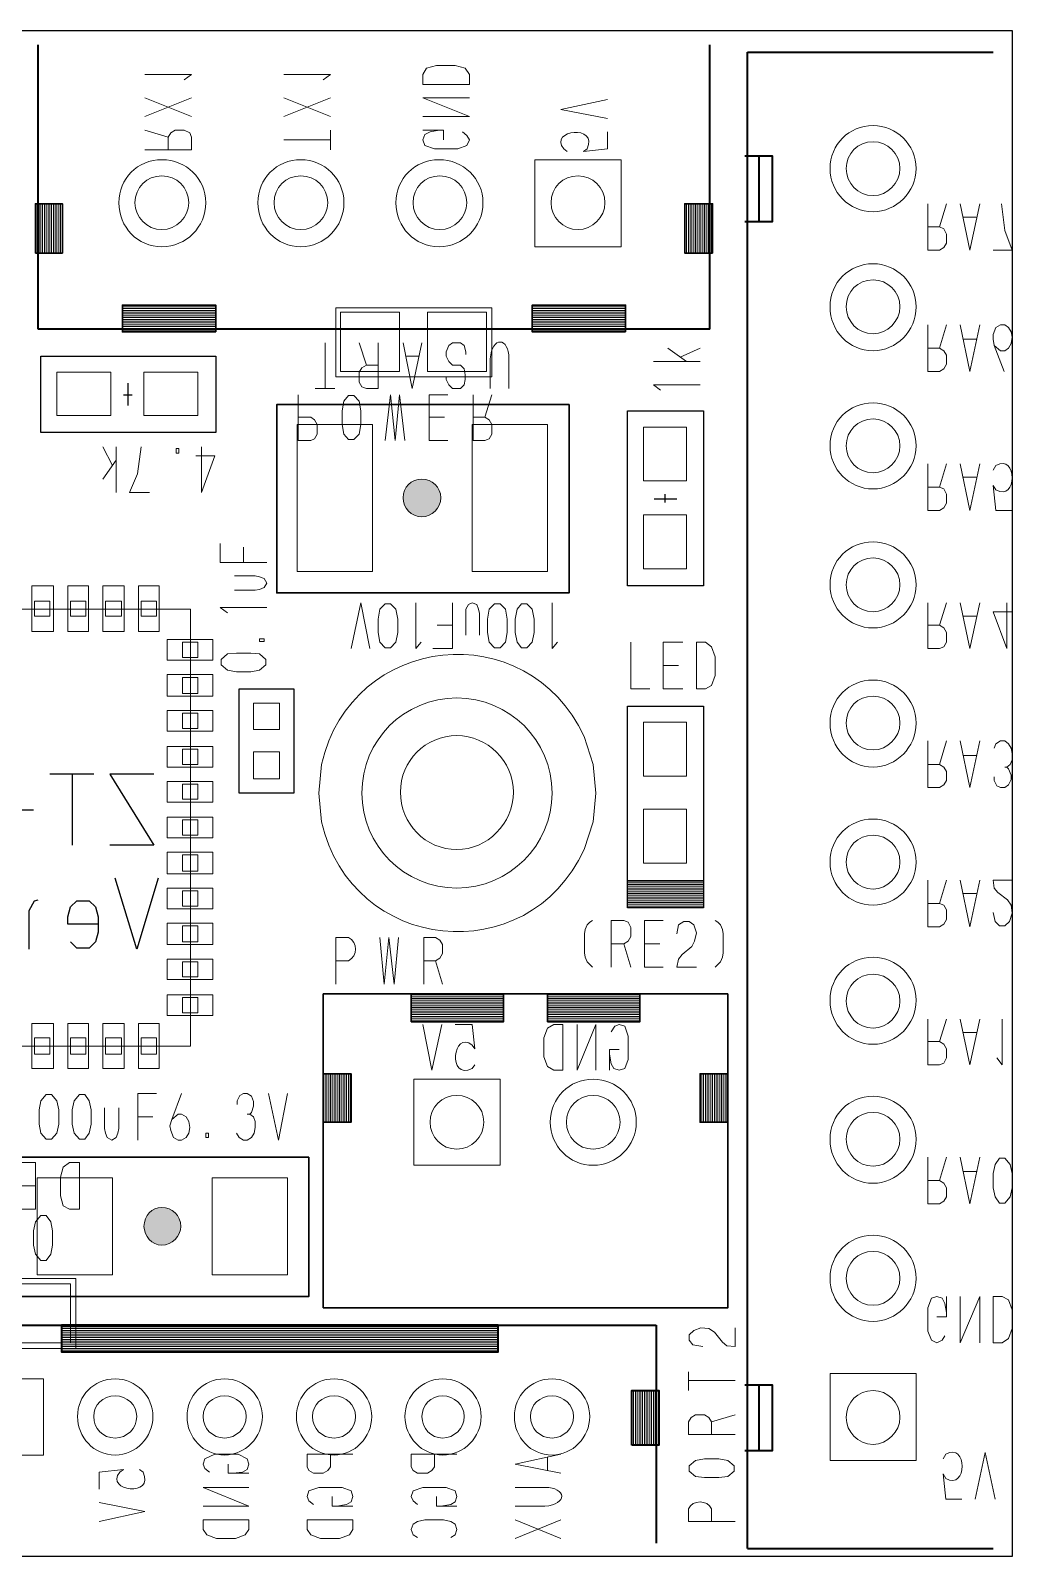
# Model space of a CAD drawing. Header units: inches. Extents: x 0 to 59.1, y 0 to 36.
# Drawn here: x 35.76 to 59.05, y 0 to 36 of the extents above; entities that cross this region are included whole.
import ezdxf

# ---------------------------------------------------------------- set-up
doc = ezdxf.new("R2010")
doc.units = ezdxf.units.IN
doc.header["$MEASUREMENT"] = 0
doc.layers.add('_U+30EC_U+30A4_U+30E4_U+30FC 1', color=7, linetype='Continuous')

msp = doc.modelspace()

# ---------------------------------------------------------------- hatches: boundary and pattern name
at = {"layer": '_U+30EC_U+30A4_U+30E4_U+30FC 1', "true_color": 0x00ffff}
h = msp.add_hatch(color=4, dxfattribs=at)
edge = h.paths.add_edge_path()
edge.add_spline(control_points=[(45.445, 24.977), (45.445, 25.231), (45.233, 25.421), (45, 25.421), (44.746, 25.421), (44.556, 25.231), (44.556, 24.977), (44.556, 24.744), (44.746, 24.532), (45, 24.532), (45.233, 24.532), (45.445, 24.744), (45.445, 24.977)], knot_values=[0, 0, 0, 0, 1, 1, 1, 2, 2, 2, 3, 3, 3, 4, 4, 4, 4], degree=3, periodic=0)
h = msp.add_hatch(color=4, dxfattribs=at)
edge = h.paths.add_edge_path()
edge.add_spline(control_points=[(39.307, 7.789), (39.307, 8.043), (39.095, 8.234), (38.862, 8.234), (38.629, 8.234), (38.439, 8.043), (38.439, 7.789), (38.439, 7.557), (38.629, 7.345), (38.862, 7.345), (39.095, 7.345), (39.307, 7.557), (39.307, 7.789)], knot_values=[0, 0, 0, 0, 1, 1, 1, 2, 2, 2, 3, 3, 3, 4, 4, 4, 4], degree=3, periodic=0)

# ---------------------------------------------------------------- linework, layer by layer
at = {"layer": '_U+30EC_U+30A4_U+30E4_U+30FC 1', "color": 253, "lineweight": 25, "true_color": 0xa0a0a0}
msp.add_lwpolyline([(0, 0), (0, 36.004), (58.928, 36.004), (58.928, 0), (0, 0)], dxfattribs=at)
at = {"layer": '_U+30EC_U+30A4_U+30E4_U+30FC 1', "color": 4, "lineweight": 40, "true_color": 0x00ffff}
for points in [[(35.941, 34.756), (35.941, 35.666)], [(51.795, 34.756), (51.795, 35.666)], [(52.684, 35.496), (58.483, 35.496)], [(52.684, 0.19), (52.684, 35.496)], [(35.941, 28.956), (35.941, 34.756)], [(51.795, 28.956), (51.795, 34.756)], [(52.62, 31.496), (53.276, 31.496), (53.276, 33.041), (52.62, 33.041)], [(52.959, 31.496), (52.959, 33.041)], [(51.795, 28.956), (35.941, 28.956)], [(32.745, 5.461), (50.525, 5.461)], [(36.491, 5.461), (36.491, 4.826), (46.799, 4.826), (46.799, 5.461), (36.491, 5.461)], [(50.525, 5.461), (50.525, 0.318)], [(52.62, 2.498), (53.276, 2.498), (53.276, 4.043), (52.62, 4.043)], [(52.959, 2.498), (52.959, 4.043)], [(49.953, 2.625), (49.953, 3.916), (50.588, 3.916), (50.588, 2.625), (49.953, 2.625)], [(52.684, 0.19), (58.483, 0.19)]]:
    msp.add_lwpolyline(points, dxfattribs=at)
at = {"layer": '_U+30EC_U+30A4_U+30E4_U+30FC 1', "color": 6, "lineweight": 20, "true_color": 0xff00ff}
for points in [[(39.391, 34.84), (39.56, 34.967), (38.46, 34.967)], [(42.672, 34.84), (42.841, 34.967), (41.741, 34.967)], [(45.021, 34.734), (46.122, 34.734), (46.122, 34.967), (46.016, 35.115), (45.783, 35.179), (45.339, 35.179), (45.106, 35.115), (45.021, 34.967), (45.021, 34.734)], [(38.46, 33.972), (39.56, 34.417)], [(39.56, 33.972), (38.46, 34.417)], [(41.741, 33.972), (42.841, 34.417)], [(42.841, 33.972), (41.741, 34.417)], [(45.021, 33.972), (46.122, 33.972), (45.021, 34.417), (46.122, 34.417)], [(49.382, 33.93), (48.281, 34.142), (49.382, 34.375)], [(38.46, 33.189), (39.56, 33.189), (39.56, 33.486), (39.518, 33.591), (39.391, 33.655), (39.179, 33.655), (39.074, 33.591), (39.01, 33.486), (39.01, 33.189)], [(39.01, 33.486), (38.46, 33.655)], [(42.841, 33.189), (42.841, 33.655)], [(45.953, 33.613), (46.059, 33.528), (46.122, 33.422), (46.059, 33.295), (45.847, 33.21), (45.297, 33.21), (45.064, 33.295), (45.021, 33.422), (45.064, 33.549), (45.191, 33.613), (45.402, 33.655)], [(45.508, 33.422), (45.508, 33.655), (45.021, 33.655)], [(42.841, 33.422), (41.741, 33.422)], [(56.938, 31.919), (56.938, 30.819), (57.213, 30.819), (57.319, 30.882), (57.383, 30.988), (57.383, 31.2), (57.319, 31.327), (57.213, 31.369), (56.938, 31.369)], [(57.213, 31.369), (57.383, 31.919)], [(57.7, 31.919), (57.933, 30.819), (58.166, 31.919)], [(58.483, 30.819), (58.928, 30.819), (58.759, 31.284), (58.674, 31.919)], [(57.764, 31.602), (58.081, 31.602)], [(42.968, 29.464), (42.968, 27.834), (46.651, 27.834), (46.651, 29.464), (42.968, 29.464)], [(56.938, 29.062), (56.938, 27.961), (57.213, 27.961), (57.319, 28.025), (57.383, 28.13), (57.383, 28.342), (57.319, 28.448), (57.213, 28.511), (56.938, 28.511)], [(57.213, 28.511), (57.383, 29.062)], [(57.7, 29.062), (57.933, 27.961), (58.166, 29.062)], [(58.505, 28.575), (58.653, 28.448), (58.759, 28.448), (58.843, 28.511), (58.907, 28.617), (58.928, 28.766), (58.907, 28.893), (58.843, 28.998), (58.759, 29.062), (58.653, 29.062), (58.547, 28.998), (58.483, 28.829), (58.483, 28.723), (58.505, 28.575), (58.737, 27.961)], [(57.764, 28.723), (58.081, 28.723)], [(42.079, 27.411), (42.079, 26.331), (42.376, 26.331), (42.46, 26.374), (42.524, 26.479), (42.524, 26.712), (42.46, 26.818), (42.376, 26.882), (42.079, 26.882)], [(43.561, 26.712), (43.519, 26.479), (43.392, 26.352), (43.265, 26.352), (43.159, 26.479), (43.116, 26.712), (43.116, 27.03), (43.159, 27.263), (43.265, 27.39), (43.392, 27.39), (43.519, 27.263), (43.561, 27.03), (43.561, 26.712)], [(44.132, 26.331), (44.259, 27.411), (44.365, 26.331), (44.471, 27.411), (44.598, 26.331)], [(45.614, 26.331), (45.17, 26.331), (45.17, 27.411), (45.614, 27.411)], [(46.207, 27.411), (46.207, 26.331), (46.482, 26.331), (46.588, 26.374), (46.651, 26.479), (46.651, 26.712), (46.588, 26.818), (46.482, 26.882), (46.207, 26.882)], [(46.482, 26.882), (46.651, 27.411)], [(45.17, 26.882), (45.529, 26.882)], [(56.938, 25.781), (56.938, 24.68), (57.213, 24.68), (57.319, 24.744), (57.383, 24.85), (57.383, 25.061), (57.319, 25.188), (57.213, 25.231), (56.938, 25.231)], [(57.213, 25.231), (57.383, 25.781)], [(57.7, 25.781), (57.933, 24.68), (58.166, 25.781)], [(57.764, 25.463), (58.081, 25.463)], [(56.938, 22.5), (56.938, 21.421), (57.213, 21.421), (57.319, 21.463), (57.383, 21.569), (57.383, 21.802), (57.319, 21.908), (57.213, 21.971), (56.938, 21.971)], [(57.213, 21.971), (57.383, 22.5)], [(57.7, 22.5), (57.933, 21.421), (58.166, 22.5)], [(58.801, 22.5), (58.801, 21.421), (58.483, 22.289), (58.928, 22.289)], [(57.764, 22.183), (58.081, 22.183)], [(56.938, 19.241), (56.938, 18.14), (57.213, 18.14), (57.319, 18.203), (57.383, 18.309), (57.383, 18.521), (57.319, 18.627), (57.213, 18.69), (56.938, 18.69)], [(57.213, 18.69), (57.383, 19.241)], [(57.7, 19.241), (57.933, 18.14), (58.166, 19.241)], [(58.801, 18.627), (58.886, 18.69), (58.928, 18.796), (58.928, 18.944), (58.907, 19.071), (58.843, 19.177), (58.759, 19.241), (58.653, 19.241), (58.547, 19.177), (58.505, 19.071)], [(57.764, 18.902), (58.081, 18.902)], [(58.505, 18.394), (58.505, 18.309), (58.568, 18.182), (58.653, 18.14), (58.759, 18.14), (58.843, 18.203), (58.907, 18.33), (58.907, 18.436), (58.843, 18.584), (58.801, 18.627), (58.759, 18.627)], [(56.938, 15.96), (56.938, 14.859), (57.213, 14.859), (57.319, 14.923), (57.383, 15.028), (57.383, 15.261), (57.319, 15.367), (57.213, 15.409), (56.938, 15.409)], [(57.213, 15.409), (57.383, 15.96)], [(57.7, 15.96), (57.933, 14.859), (58.166, 15.96)], [(58.483, 15.198), (58.526, 14.986), (58.632, 14.88), (58.759, 14.88), (58.864, 14.986), (58.928, 15.177), (58.907, 15.367), (58.822, 15.494), (58.589, 15.663), (58.505, 15.769), (58.483, 15.96), (58.928, 15.96)], [(57.764, 15.642), (58.081, 15.642)], [(56.938, 12.679), (56.938, 11.599), (57.213, 11.599), (57.319, 11.642), (57.383, 11.769), (57.383, 11.98), (57.319, 12.086), (57.213, 12.15), (56.938, 12.15)], [(57.213, 12.15), (57.383, 12.679)], [(57.7, 12.679), (57.933, 11.599), (58.166, 12.679)], [(58.568, 11.769), (58.695, 11.599), (58.695, 12.679)], [(45.466, 12.552), (45.233, 11.472), (45.021, 12.552)], [(48.323, 11.472), (48.323, 12.552), (48.112, 12.552), (47.964, 12.467), (47.879, 12.234), (47.879, 11.79), (47.964, 11.557), (48.112, 11.472), (48.323, 11.472)], [(49.107, 11.472), (49.107, 12.552), (48.662, 11.472), (48.662, 12.552)], [(49.466, 12.382), (49.551, 12.509), (49.657, 12.552), (49.784, 12.509), (49.869, 12.277), (49.869, 11.726), (49.784, 11.515), (49.657, 11.472), (49.53, 11.515), (49.466, 11.62), (49.424, 11.853)], [(57.764, 12.361), (58.081, 12.361)], [(49.657, 11.959), (49.424, 11.959), (49.424, 11.472)], [(56.938, 9.419), (56.938, 8.319), (57.213, 8.319), (57.319, 8.382), (57.383, 8.488), (57.383, 8.7), (57.319, 8.805), (57.213, 8.869), (56.938, 8.869)], [(57.213, 8.869), (57.383, 9.419)], [(57.7, 9.419), (57.933, 8.319), (58.166, 9.419)], [(58.928, 8.7), (58.886, 8.488), (58.759, 8.34), (58.632, 8.34), (58.526, 8.488), (58.483, 8.7), (58.483, 9.038), (58.526, 9.25), (58.632, 9.398), (58.759, 9.398), (58.886, 9.25), (58.928, 9.038), (58.928, 8.7)], [(35.433, 9.292), (35.877, 9.292), (35.877, 8.191), (35.433, 8.191)], [(36.915, 8.191), (36.915, 9.292), (36.682, 9.292), (36.534, 9.186), (36.47, 8.953), (36.47, 8.509), (36.534, 8.276), (36.682, 8.191), (36.915, 8.191)], [(57.764, 9.081), (58.081, 9.081)], [(35.877, 8.742), (35.518, 8.742)], [(35.835, 7.683), (35.877, 7.895), (36.004, 8.043), (36.131, 8.043), (36.237, 7.895), (36.28, 7.683), (36.28, 7.345), (36.237, 7.133), (36.131, 6.985), (36.004, 6.985), (35.877, 7.133), (35.835, 7.345), (35.835, 7.683)], [(33.147, 6.562), (33.147, 4.911), (36.83, 4.911), (36.83, 6.562), (33.147, 6.562)], [(57.341, 5.207), (57.277, 5.101), (57.15, 5.038), (57.023, 5.101), (56.938, 5.313), (56.938, 5.863), (57.023, 6.096), (57.15, 6.138), (57.277, 6.096), (57.341, 5.969), (57.383, 5.757)], [(57.15, 5.652), (57.383, 5.652), (57.383, 6.138)], [(57.7, 6.138), (57.7, 5.038), (58.166, 6.138), (58.166, 5.038)], [(58.483, 6.138), (58.483, 5.038), (58.695, 5.038), (58.843, 5.144), (58.928, 5.376), (58.928, 5.821), (58.843, 6.054), (58.695, 6.138), (58.483, 6.138)], [(39.984, 1.99), (39.878, 2.074), (39.836, 2.18), (39.878, 2.307), (40.111, 2.413), (40.661, 2.413), (40.873, 2.307), (40.915, 2.18), (40.873, 2.053), (40.767, 1.99), (40.534, 1.969)], [(40.428, 2.18), (40.428, 1.969), (40.915, 1.969)], [(43.37, 2.413), (42.291, 2.413), (42.291, 2.117), (42.333, 2.032), (42.439, 1.969), (42.672, 1.969), (42.778, 2.032), (42.841, 2.117), (42.841, 2.413)], [(45.826, 2.413), (44.746, 2.413), (44.746, 2.117), (44.789, 2.032), (44.894, 1.969), (45.127, 1.969), (45.233, 2.032), (45.297, 2.117), (45.297, 2.413)], [(48.281, 2.413), (47.202, 2.18), (48.281, 1.969)], [(47.964, 2.35), (47.964, 2.032)], [(58.06, 1.355), (58.293, 2.455), (58.526, 1.355)], [(40.915, 1.63), (39.836, 1.63), (40.915, 1.185), (39.836, 1.185)], [(42.439, 1.228), (42.333, 1.312), (42.291, 1.418), (42.333, 1.545), (42.566, 1.63), (43.117, 1.63), (43.328, 1.545), (43.37, 1.418), (43.328, 1.291), (43.222, 1.228), (42.99, 1.185)], [(44.894, 1.228), (44.789, 1.312), (44.746, 1.418), (44.789, 1.545), (45.021, 1.63), (45.572, 1.63), (45.783, 1.545), (45.826, 1.418), (45.783, 1.291), (45.678, 1.228), (45.445, 1.185)], [(37.38, 1.27), (38.46, 1.058), (37.38, 0.826)], [(42.884, 1.418), (42.884, 1.185), (43.37, 1.185)], [(45.339, 1.418), (45.339, 1.185), (45.826, 1.185)], [(40.915, 0.868), (39.836, 0.868), (39.836, 0.635), (39.92, 0.508), (40.153, 0.423), (40.598, 0.423), (40.83, 0.508), (40.915, 0.635), (40.915, 0.868)], [(43.37, 0.868), (42.291, 0.868), (42.291, 0.635), (42.376, 0.508), (42.609, 0.423), (43.053, 0.423), (43.286, 0.508), (43.37, 0.635), (43.37, 0.868)], [(45.678, 0.445), (45.783, 0.508), (45.826, 0.635), (45.783, 0.762), (45.678, 0.826), (45.508, 0.868), (45.064, 0.868), (44.894, 0.826), (44.789, 0.762), (44.746, 0.635), (44.789, 0.508), (44.894, 0.445)], [(48.281, 0.868), (47.202, 0.423)], [(47.202, 0.868), (48.281, 0.423)]]:
    msp.add_lwpolyline(points, dxfattribs=at)
at = {"layer": '_U+30EC_U+30A4_U+30E4_U+30FC 1', "lineweight": 0}
for points in [[(49.699, 30.903), (49.699, 32.957), (47.667, 32.957), (47.667, 30.903), (49.699, 30.903)], [(49.699, 32.957), (49.699, 32.957)], [(44.471, 27.961), (44.471, 29.358), (43.074, 29.358), (43.074, 27.961), (44.471, 27.961)], [(44.471, 29.358), (44.471, 29.358)], [(46.524, 27.961), (46.524, 29.358), (45.127, 29.358), (45.127, 27.961), (46.524, 27.961)], [(46.524, 29.358), (46.524, 29.358)], [(37.655, 26.924), (37.655, 27.94), (36.385, 27.94), (36.385, 26.924), (37.655, 26.924)], [(37.655, 27.94), (37.655, 27.94)], [(39.709, 26.924), (39.709, 27.94), (38.439, 27.94), (38.439, 26.924), (39.709, 26.924)], [(39.709, 27.94), (39.709, 27.94)], [(43.836, 23.241), (43.836, 26.712), (42.058, 26.712), (42.058, 23.241), (43.836, 23.241)], [(43.836, 26.712), (43.836, 26.712)], [(47.964, 23.241), (47.964, 26.712), (46.186, 26.712), (46.186, 23.241), (47.964, 23.241)], [(47.964, 26.712), (47.964, 26.712)], [(51.245, 25.379), (51.245, 26.649), (50.228, 26.649), (50.228, 25.379), (51.245, 25.379)], [(51.245, 26.649), (51.245, 26.649)], [(51.245, 23.305), (51.245, 24.575), (50.228, 24.575), (50.228, 23.305), (51.245, 23.305)], [(51.245, 24.575), (51.245, 24.575)], [(36.301, 21.823), (36.301, 22.902), (35.793, 22.902), (35.793, 21.823), (36.301, 21.823)], [(36.301, 22.902), (36.301, 22.902)], [(37.126, 21.823), (37.126, 22.902), (36.639, 22.902), (36.639, 21.823), (37.126, 21.823)], [(37.126, 22.902), (37.126, 22.902)], [(37.973, 21.823), (37.973, 22.902), (37.465, 22.902), (37.465, 21.823), (37.973, 21.823)], [(37.973, 22.902), (37.973, 22.902)], [(38.799, 21.823), (38.799, 22.902), (38.312, 22.902), (38.312, 21.823), (38.799, 21.823)], [(38.799, 22.902), (38.799, 22.902)], [(36.216, 22.183), (36.216, 22.543), (35.856, 22.543), (35.856, 22.183), (36.216, 22.183)], [(36.216, 22.543), (36.216, 22.543)], [(37.063, 22.183), (37.063, 22.543), (36.703, 22.543), (36.703, 22.183), (37.063, 22.183)], [(37.063, 22.543), (37.063, 22.543)], [(37.909, 22.183), (37.909, 22.543), (37.528, 22.543), (37.528, 22.183), (37.909, 22.183)], [(37.909, 22.543), (37.909, 22.543)], [(38.735, 22.183), (38.735, 22.543), (38.375, 22.543), (38.375, 22.183), (38.735, 22.183)], [(38.735, 22.543), (38.735, 22.543)], [(40.068, 21.146), (40.068, 21.632), (38.989, 21.632), (38.989, 21.146), (40.068, 21.146)], [(40.068, 21.632), (40.068, 21.632)], [(39.709, 21.209), (39.709, 21.569), (39.349, 21.569), (39.349, 21.209), (39.709, 21.209)], [(39.709, 21.569), (39.709, 21.569)], [(40.068, 20.299), (40.068, 20.807), (38.989, 20.807), (38.989, 20.299), (40.068, 20.299)], [(39.709, 20.362), (39.709, 20.743), (39.349, 20.743), (39.349, 20.362), (39.709, 20.362)], [(39.709, 20.743), (39.709, 20.743)], [(40.068, 20.807), (40.068, 20.807)], [(40.068, 19.473), (40.068, 19.96), (38.989, 19.96), (38.989, 19.473), (40.068, 19.473)], [(39.709, 19.537), (39.709, 19.897), (39.349, 19.897), (39.349, 19.537), (39.709, 19.537)], [(39.709, 19.897), (39.709, 19.897)], [(40.068, 19.96), (40.068, 19.96)], [(41.635, 19.516), (41.635, 20.13), (41.021, 20.13), (41.021, 19.516), (41.635, 19.516)], [(41.635, 20.13), (41.635, 20.13)], [(51.245, 18.415), (51.245, 19.685), (50.228, 19.685), (50.228, 18.415), (51.245, 18.415)], [(51.245, 19.685), (51.245, 19.685)], [(40.068, 18.627), (40.068, 19.114), (38.989, 19.114), (38.989, 18.627), (40.068, 18.627)], [(40.068, 19.114), (40.068, 19.114)], [(39.709, 18.69), (39.709, 19.05), (39.349, 19.05), (39.349, 18.69), (39.709, 18.69)], [(39.709, 19.05), (39.709, 19.05)], [(41.635, 18.352), (41.635, 18.987), (41.021, 18.987), (41.021, 18.352), (41.635, 18.352)], [(41.635, 18.987), (41.635, 18.987)], [(40.068, 17.801), (40.068, 18.288), (38.989, 18.288), (38.989, 17.801), (40.068, 17.801)], [(39.709, 17.865), (39.709, 18.225), (39.349, 18.225), (39.349, 17.865), (39.709, 17.865)], [(39.709, 18.225), (39.709, 18.225)], [(40.068, 18.288), (40.068, 18.288)], [(40.068, 16.955), (40.068, 17.441), (38.989, 17.441), (38.989, 16.955), (40.068, 16.955)], [(39.709, 17.018), (39.709, 17.378), (39.349, 17.378), (39.349, 17.018), (39.709, 17.018)], [(39.709, 17.378), (39.709, 17.378)], [(40.068, 17.441), (40.068, 17.441)], [(51.245, 16.362), (51.245, 17.632), (50.228, 17.632), (50.228, 16.362), (51.245, 16.362)], [(51.245, 17.632), (51.245, 17.632)], [(40.068, 16.108), (40.068, 16.616), (38.989, 16.616), (38.989, 16.108), (40.068, 16.108)], [(40.068, 16.616), (40.068, 16.616)], [(39.709, 16.171), (39.709, 16.552), (39.349, 16.552), (39.349, 16.171), (39.709, 16.171)], [(39.709, 16.552), (39.709, 16.552)], [(40.068, 15.282), (40.068, 15.769), (38.989, 15.769), (38.989, 15.282), (40.068, 15.282)], [(39.709, 15.346), (39.709, 15.706), (39.349, 15.706), (39.349, 15.346), (39.709, 15.346)], [(39.709, 15.706), (39.709, 15.706)], [(40.068, 15.769), (40.068, 15.769)], [(40.068, 14.436), (40.068, 14.944), (38.989, 14.944), (38.989, 14.436), (40.068, 14.436)], [(39.709, 14.499), (39.709, 14.88), (39.349, 14.88), (39.349, 14.499), (39.709, 14.499)], [(39.709, 14.88), (39.709, 14.88)], [(40.068, 14.944), (40.068, 14.944)], [(40.068, 13.61), (40.068, 14.097), (38.989, 14.097), (38.989, 13.61), (40.068, 13.61)], [(40.068, 14.097), (40.068, 14.097)], [(39.709, 13.674), (39.709, 14.033), (39.349, 14.033), (39.349, 13.674), (39.709, 13.674)], [(39.709, 14.033), (39.709, 14.033)], [(40.068, 12.764), (40.068, 13.25), (38.989, 13.25), (38.989, 12.764), (40.068, 12.764)], [(39.709, 12.827), (39.709, 13.187), (39.349, 13.187), (39.349, 12.827), (39.709, 12.827)], [(39.709, 13.187), (39.709, 13.187)], [(40.068, 13.25), (40.068, 13.25)], [(36.301, 11.515), (36.301, 12.573), (35.793, 12.573), (35.793, 11.515), (36.301, 11.515)], [(36.301, 12.573), (36.301, 12.573)], [(37.126, 11.515), (37.126, 12.573), (36.639, 12.573), (36.639, 11.515), (37.126, 11.515)], [(37.126, 12.573), (37.126, 12.573)], [(37.973, 11.515), (37.973, 12.573), (37.465, 12.573), (37.465, 11.515), (37.973, 11.515)], [(37.973, 12.573), (37.973, 12.573)], [(38.799, 11.515), (38.799, 12.573), (38.312, 12.573), (38.312, 11.515), (38.799, 11.515)], [(38.799, 12.573), (38.799, 12.573)], [(36.216, 11.853), (36.216, 12.234), (35.856, 12.234), (35.856, 11.853), (36.216, 11.853)], [(36.216, 12.234), (36.216, 12.234)], [(37.063, 11.853), (37.063, 12.234), (36.703, 12.234), (36.703, 11.853), (37.063, 11.853)], [(37.063, 12.234), (37.063, 12.234)], [(37.909, 11.853), (37.909, 12.234), (37.528, 12.234), (37.528, 11.853), (37.909, 11.853)], [(37.909, 12.234), (37.909, 12.234)], [(38.735, 11.853), (38.735, 12.234), (38.375, 12.234), (38.375, 11.853), (38.735, 11.853)], [(38.735, 12.234), (38.735, 12.234)], [(46.842, 9.229), (46.842, 11.261), (44.81, 11.261), (44.81, 9.229), (46.842, 9.229)], [(46.842, 11.261), (46.842, 11.261)], [(37.698, 6.646), (37.698, 8.932), (35.92, 8.932), (35.92, 6.646), (37.698, 6.646)], [(37.698, 8.932), (37.698, 8.932)], [(41.825, 6.646), (41.825, 8.932), (40.047, 8.932), (40.047, 6.646), (41.825, 6.646)], [(41.825, 8.932), (41.825, 8.932)], [(36.703, 5.038), (36.703, 6.435), (35.306, 6.435), (35.306, 5.038), (36.703, 5.038)], [(36.703, 6.435), (36.703, 6.435)], [(36.068, 2.392), (36.068, 4.191), (34.29, 4.191), (34.29, 2.392), (36.068, 2.392)], [(36.068, 4.191), (36.068, 4.191)], [(56.663, 2.265), (56.663, 4.318), (54.631, 4.318), (54.631, 2.265), (56.663, 2.265)], [(56.663, 4.318), (56.663, 4.318)]]:
    msp.add_lwpolyline(points, dxfattribs=at)
at = {"layer": '_U+30EC_U+30A4_U+30E4_U+30FC 1', "color": 4, "lineweight": 30, "true_color": 0x00ffff}
for points in [[(35.878, 30.755), (35.878, 31.919), (36.513, 31.919), (36.513, 30.755), (35.878, 30.755)], [(51.858, 30.755), (51.858, 31.919), (51.202, 31.919), (51.202, 30.755), (51.858, 30.755)], [(40.132, 28.893), (40.132, 29.527), (37.931, 29.527), (37.931, 28.893), (40.132, 28.893)], [(49.805, 28.893), (49.805, 29.527), (47.604, 29.527), (47.604, 28.893), (49.805, 28.893)], [(48.472, 27.178), (48.472, 22.733), (41.571, 22.733), (41.571, 27.178), (48.472, 27.178)], [(42.672, 5.863), (42.672, 13.272), (52.218, 13.272), (52.218, 5.863), (42.672, 5.863)], [(44.746, 13.272), (44.746, 12.615), (46.926, 12.615), (46.926, 13.272), (44.746, 13.272)], [(47.964, 13.272), (47.964, 12.615), (50.144, 12.615), (50.144, 13.272), (47.964, 13.272)], [(42.672, 11.388), (42.672, 10.245), (43.328, 10.245), (43.328, 11.388), (42.672, 11.388)], [(52.218, 11.388), (52.218, 10.245), (51.562, 10.245), (51.562, 11.388), (52.218, 11.388)], [(42.333, 9.419), (42.333, 6.138), (35.433, 6.138), (35.433, 9.419), (42.333, 9.419)]]:
    msp.add_lwpolyline(points, dxfattribs=at)
at = {"layer": '_U+30EC_U+30A4_U+30E4_U+30FC 1', "color": 4, "lineweight": 5, "true_color": 0x00ffff}
for points in [[(35.878, 31.919), (35.878, 31.919)], [(35.92, 30.755), (35.92, 31.919)], [(35.962, 30.755), (35.962, 31.919)], [(36.004, 30.755), (36.004, 31.919)], [(36.047, 30.755), (36.047, 31.919)], [(36.089, 30.755), (36.089, 31.919)], [(36.131, 30.755), (36.131, 31.919)], [(36.174, 30.755), (36.174, 31.919)], [(36.216, 30.755), (36.216, 31.919)], [(36.258, 30.755), (36.258, 31.919)], [(36.301, 30.755), (36.301, 31.919)], [(36.343, 30.755), (36.343, 31.919)], [(36.385, 30.755), (36.385, 31.919)], [(36.428, 30.755), (36.428, 31.919)], [(36.47, 30.755), (36.47, 31.919)], [(36.512, 30.755), (36.512, 31.919)], [(51.202, 31.919), (51.202, 31.919)], [(51.245, 30.755), (51.245, 31.919)], [(51.287, 30.755), (51.287, 31.919)], [(51.329, 30.755), (51.329, 31.919)], [(51.371, 30.755), (51.371, 31.919)], [(51.414, 30.755), (51.414, 31.919)], [(51.456, 30.755), (51.456, 31.919)], [(51.498, 30.755), (51.498, 31.919)], [(51.541, 30.755), (51.541, 31.919)], [(51.583, 30.755), (51.583, 31.919)], [(51.625, 30.755), (51.625, 31.919)], [(51.668, 30.755), (51.668, 31.919)], [(51.71, 30.755), (51.71, 31.919)], [(51.752, 30.755), (51.752, 31.919)], [(51.795, 30.755), (51.795, 31.919)], [(51.837, 30.755), (51.837, 31.919)], [(37.931, 29.527), (40.132, 29.527)], [(47.604, 29.527), (49.805, 29.527)], [(37.931, 29.485), (40.132, 29.485)], [(37.931, 29.443), (40.132, 29.443)], [(37.931, 29.4), (40.132, 29.4)], [(37.931, 29.358), (40.132, 29.358)], [(37.931, 29.316), (40.132, 29.316)], [(37.931, 29.273), (40.132, 29.273)], [(37.931, 29.231), (40.132, 29.231)], [(37.931, 29.189), (40.132, 29.189)], [(47.604, 29.485), (49.805, 29.485)], [(47.604, 29.443), (49.805, 29.443)], [(47.604, 29.4), (49.805, 29.4)], [(47.604, 29.358), (49.805, 29.358)], [(47.604, 29.316), (49.805, 29.316)], [(47.604, 29.273), (49.805, 29.273)], [(47.604, 29.231), (49.805, 29.231)], [(47.604, 29.189), (49.805, 29.189)], [(37.931, 29.146), (40.132, 29.146)], [(37.931, 29.104), (40.132, 29.104)], [(37.931, 29.062), (40.132, 29.062)], [(37.931, 29.02), (40.132, 29.02)], [(37.931, 28.977), (40.132, 28.977)], [(37.931, 28.935), (40.132, 28.935)], [(37.931, 28.893), (37.931, 28.893)], [(47.604, 29.146), (49.805, 29.146)], [(47.604, 29.104), (49.805, 29.104)], [(47.604, 29.062), (49.805, 29.062)], [(47.604, 29.02), (49.805, 29.02)], [(47.604, 28.977), (49.805, 28.977)], [(47.604, 28.935), (49.805, 28.935)], [(47.604, 28.893), (47.604, 28.893)], [(49.847, 15.939), (51.647, 15.939)], [(49.847, 15.896), (51.647, 15.896)], [(49.847, 15.854), (51.647, 15.854)], [(49.847, 15.812), (51.647, 15.812)], [(49.847, 15.769), (51.647, 15.769)], [(49.847, 15.727), (51.647, 15.727)], [(49.847, 15.685), (51.647, 15.685)], [(49.847, 15.642), (51.647, 15.642)], [(49.847, 15.6), (51.647, 15.6)], [(49.847, 15.558), (51.647, 15.558)], [(49.847, 15.515), (51.647, 15.515)], [(49.847, 15.473), (51.647, 15.473)], [(49.847, 15.431), (51.647, 15.431)], [(49.847, 15.388), (51.647, 15.388)], [(49.847, 15.346), (51.647, 15.346)], [(49.847, 15.304), (49.847, 15.304)], [(44.746, 13.25), (46.926, 13.25)], [(44.746, 13.208), (46.926, 13.208)], [(44.746, 13.166), (46.926, 13.166)], [(44.746, 13.123), (46.926, 13.123)], [(44.746, 13.081), (46.926, 13.081)], [(44.746, 13.039), (46.926, 13.039)], [(44.746, 12.996), (46.926, 12.996)], [(47.964, 13.25), (50.144, 13.25)], [(47.964, 13.208), (50.144, 13.208)], [(47.964, 13.166), (50.144, 13.166)], [(47.964, 13.123), (50.144, 13.123)], [(47.964, 13.081), (50.144, 13.081)], [(47.964, 13.039), (50.144, 13.039)], [(47.964, 12.996), (50.144, 12.996)], [(44.746, 12.954), (46.926, 12.954)], [(44.746, 12.912), (46.926, 12.912)], [(44.746, 12.869), (46.926, 12.869)], [(44.746, 12.827), (46.926, 12.827)], [(44.746, 12.785), (46.926, 12.785)], [(44.746, 12.742), (46.926, 12.742)], [(44.746, 12.7), (46.926, 12.7)], [(44.746, 12.658), (46.926, 12.658)], [(44.746, 12.615), (46.926, 12.615)], [(47.964, 12.954), (50.144, 12.954)], [(47.964, 12.912), (50.144, 12.912)], [(47.964, 12.869), (50.144, 12.869)], [(47.964, 12.827), (50.144, 12.827)], [(47.964, 12.785), (50.144, 12.785)], [(47.964, 12.742), (50.144, 12.742)], [(47.964, 12.7), (50.144, 12.7)], [(47.964, 12.658), (50.144, 12.658)], [(47.964, 12.615), (50.144, 12.615)], [(42.672, 10.245), (42.672, 11.388)], [(42.714, 10.245), (42.714, 11.388)], [(42.757, 10.245), (42.757, 11.388)], [(42.799, 10.245), (42.799, 11.388)], [(42.841, 10.245), (42.841, 11.388)], [(42.884, 10.245), (42.884, 11.388)], [(42.926, 10.245), (42.926, 11.388)], [(42.968, 10.245), (42.968, 11.388)], [(43.011, 10.245), (43.011, 11.388)], [(43.053, 10.245), (43.053, 11.388)], [(43.095, 10.245), (43.095, 11.388)], [(43.138, 10.245), (43.138, 11.388)], [(43.18, 10.245), (43.18, 11.388)], [(43.222, 10.245), (43.222, 11.388)], [(43.265, 10.245), (43.265, 11.388)], [(43.307, 10.245), (43.307, 11.388)], [(51.562, 10.245), (51.562, 11.388)], [(51.604, 10.245), (51.604, 11.388)], [(51.647, 10.245), (51.647, 11.388)], [(51.689, 10.245), (51.689, 11.388)], [(51.731, 10.245), (51.731, 11.388)], [(51.774, 10.245), (51.774, 11.388)], [(51.816, 10.245), (51.816, 11.388)], [(51.858, 10.245), (51.858, 11.388)], [(51.901, 10.245), (51.901, 11.388)], [(51.943, 10.245), (51.943, 11.388)], [(51.985, 10.245), (51.985, 11.388)], [(52.028, 10.245), (52.028, 11.388)], [(52.07, 10.245), (52.07, 11.388)], [(52.112, 10.245), (52.112, 11.388)], [(52.155, 10.245), (52.155, 11.388)], [(52.197, 10.245), (52.197, 11.388)], [(36.491, 5.461), (46.799, 5.461)], [(36.491, 5.419), (46.799, 5.419)], [(36.491, 5.376), (46.799, 5.376)], [(36.491, 5.334), (46.799, 5.334)], [(36.491, 5.292), (46.799, 5.292)], [(36.491, 5.249), (46.799, 5.249)], [(36.491, 5.207), (46.799, 5.207)], [(36.491, 5.165), (46.799, 5.165)], [(36.491, 5.122), (46.799, 5.122)], [(36.491, 5.08), (46.799, 5.08)], [(36.491, 5.038), (46.799, 5.038)], [(36.491, 4.995), (46.799, 4.995)], [(36.491, 4.953), (46.799, 4.953)], [(36.491, 4.911), (46.799, 4.911)], [(36.491, 4.868), (46.799, 4.868)], [(36.491, 4.826), (46.799, 4.826)], [(49.953, 2.625), (49.953, 3.916)], [(49.996, 2.625), (49.996, 3.916)], [(50.038, 2.625), (50.038, 3.916)], [(50.08, 2.625), (50.08, 3.916)], [(50.123, 2.625), (50.123, 3.916)], [(50.165, 2.625), (50.165, 3.916)], [(50.207, 2.625), (50.207, 3.916)], [(50.25, 2.625), (50.25, 3.916)], [(50.292, 2.625), (50.292, 3.916)], [(50.334, 2.625), (50.334, 3.916)], [(50.377, 2.625), (50.377, 3.916)], [(50.419, 2.625), (50.419, 3.916)], [(50.461, 2.625), (50.461, 3.916)], [(50.504, 2.625), (50.504, 3.916)], [(50.546, 2.625), (50.546, 3.916)], [(50.588, 2.625), (50.588, 3.916)]]:
    msp.add_lwpolyline(points, dxfattribs=at)
at = {"layer": '_U+30EC_U+30A4_U+30E4_U+30FC 1', "color": 4, "lineweight": 20, "true_color": 0x00ffff}
for points in [[(42.714, 27.559), (42.714, 28.639)], [(43.963, 28.639), (43.963, 27.559), (43.688, 27.559), (43.582, 27.601), (43.519, 27.707), (43.519, 27.94), (43.582, 28.046), (43.688, 28.109), (43.963, 28.109)], [(43.688, 28.109), (43.519, 28.639)], [(45, 28.639), (44.768, 27.559), (44.556, 28.639)], [(46.038, 28.363), (46.038, 28.427), (45.995, 28.575), (45.911, 28.639), (45.72, 28.639), (45.635, 28.575), (45.572, 28.427), (45.572, 28.321), (45.635, 28.194), (45.72, 28.109), (45.911, 28.109), (45.995, 28.025), (46.016, 27.877), (46.016, 27.771), (45.995, 27.644), (45.911, 27.559), (45.72, 27.559), (45.635, 27.644), (45.572, 27.771), (45.572, 27.834)], [(50.8, 28.511), (51.245, 28.194)], [(51.096, 28.3), (51.562, 28.511)], [(44.937, 28.321), (44.619, 28.321)], [(50.461, 28.194), (51.562, 28.194)], [(42.947, 27.559), (42.481, 27.559)], [(50.631, 27.517), (50.461, 27.644), (51.562, 27.644)], [(37.698, 25.739), (37.465, 26.183)], [(37.783, 25.104), (37.783, 26.183)], [(38.566, 25.104), (38.1, 25.104), (38.29, 25.548), (38.375, 26.183)], [(39.264, 26.141), (39.264, 26.035), (39.201, 26.035), (39.201, 26.141), (39.264, 26.141)], [(39.793, 26.183), (39.793, 25.104), (40.111, 25.972), (39.666, 25.972)], [(37.465, 25.421), (37.783, 25.866)], [(40.238, 23.897), (40.238, 23.453), (41.339, 23.453)], [(40.788, 23.453), (40.788, 23.813)], [(40.577, 22.797), (41.063, 22.797), (41.169, 22.818), (41.275, 22.86), (41.339, 22.966), (41.275, 23.072), (41.169, 23.114), (41.063, 23.135), (40.577, 23.135)], [(29.231, 12.044), (29.231, 22.352), (39.539, 22.352), (39.539, 12.044), (29.231, 12.044)], [(40.407, 22.267), (40.238, 22.394), (41.339, 22.394)], [(43.773, 21.421), (43.561, 22.5), (43.328, 21.421)], [(43.963, 21.802), (44.006, 21.569), (44.133, 21.442), (44.26, 21.442), (44.387, 21.569), (44.429, 21.802), (44.429, 22.119), (44.387, 22.352), (44.26, 22.479), (44.133, 22.479), (44.006, 22.352), (43.963, 22.119), (43.963, 21.802)], [(44.979, 21.569), (44.852, 21.421), (44.852, 22.5)], [(45.254, 21.421), (45.72, 21.421), (45.72, 22.5)], [(46.355, 21.738), (46.355, 22.246), (46.334, 22.352), (46.292, 22.458), (46.186, 22.5), (46.101, 22.458), (46.038, 22.352), (46.038, 21.738)], [(46.546, 21.802), (46.588, 21.569), (46.715, 21.442), (46.842, 21.442), (46.969, 21.569), (47.011, 21.802), (47.011, 22.119), (46.969, 22.352), (46.842, 22.479), (46.715, 22.479), (46.588, 22.352), (46.546, 22.119), (46.546, 21.802)], [(47.202, 21.802), (47.244, 21.569), (47.35, 21.442), (47.477, 21.442), (47.604, 21.569), (47.646, 21.802), (47.646, 22.119), (47.604, 22.352), (47.477, 22.479), (47.35, 22.479), (47.244, 22.352), (47.202, 22.119), (47.202, 21.802)], [(48.197, 21.569), (48.07, 21.421), (48.07, 22.5)], [(45.72, 21.971), (45.36, 21.971)], [(41.275, 21.654), (41.275, 21.59), (41.169, 21.59), (41.169, 21.654), (41.275, 21.654)], [(40.619, 21.315), (40.407, 21.294), (40.259, 21.167), (40.259, 21.04), (40.407, 20.913), (40.619, 20.87), (40.958, 20.87), (41.169, 20.913), (41.317, 21.04), (41.317, 21.167), (41.169, 21.294), (40.958, 21.315), (40.619, 21.315)], [(49.932, 21.569), (49.932, 20.468), (50.377, 20.468)], [(51.16, 21.569), (50.694, 21.569), (50.694, 20.468), (51.16, 20.468)], [(51.477, 20.468), (51.477, 21.569), (51.689, 21.569), (51.837, 21.463), (51.922, 21.23), (51.922, 20.786), (51.837, 20.553), (51.689, 20.468), (51.477, 20.468)], [(50.694, 21.019), (51.054, 21.019)], [(49.022, 15.007), (48.959, 14.965), (48.895, 14.901), (48.853, 14.796), (48.832, 14.69), (48.832, 14.245), (48.853, 14.139), (48.895, 14.033), (49.022, 13.907)], [(49.467, 13.907), (49.467, 15.007), (49.763, 15.007), (49.869, 14.965), (49.932, 14.838), (49.932, 14.626), (49.869, 14.52), (49.763, 14.457), (49.467, 14.457)], [(50.694, 15.007), (50.25, 15.007), (50.25, 13.907), (50.694, 13.907)], [(51.012, 14.69), (51.054, 14.901), (51.181, 14.986), (51.308, 14.986), (51.414, 14.901), (51.477, 14.711), (51.435, 14.52), (51.372, 14.393), (51.139, 14.203), (51.054, 14.097), (51.012, 13.907), (51.477, 13.907)], [(51.922, 15.007), (51.985, 14.965), (52.049, 14.901), (52.091, 14.796), (52.112, 14.69), (52.112, 14.245), (52.091, 14.139), (52.049, 14.033), (51.922, 13.907)], [(44.006, 14.605), (44.111, 13.504), (44.217, 14.605), (44.344, 13.504), (44.45, 14.605)], [(45.043, 13.504), (45.043, 14.605), (45.318, 14.605), (45.424, 14.542), (45.487, 14.436), (45.487, 14.224), (45.424, 14.118), (45.318, 14.055), (45.043, 14.055)], [(49.763, 14.457), (49.932, 13.907)], [(50.25, 14.457), (50.61, 14.457)], [(45.318, 14.055), (45.487, 13.504)], [(36.428, 10.541), (36.386, 10.753), (36.259, 10.901), (36.132, 10.901), (36.005, 10.753), (35.962, 10.541), (35.962, 10.202), (36.005, 9.991), (36.132, 9.843), (36.259, 9.843), (36.386, 9.991), (36.428, 10.202), (36.428, 10.541)], [(37.19, 10.541), (37.148, 10.753), (37.042, 10.901), (36.915, 10.901), (36.788, 10.753), (36.745, 10.541), (36.745, 10.202), (36.788, 9.991), (36.915, 9.843), (37.042, 9.843), (37.148, 9.991), (37.19, 10.202), (37.19, 10.541)], [(38.735, 10.922), (38.291, 10.922), (38.291, 9.821)], [(39.095, 10.308), (39.243, 10.435), (39.328, 10.435), (39.434, 10.372), (39.497, 10.266), (39.518, 10.118), (39.497, 9.991), (39.434, 9.885), (39.328, 9.821), (39.243, 9.821), (39.137, 9.885), (39.074, 10.054), (39.053, 10.16), (39.095, 10.308), (39.328, 10.922)], [(40.64, 10.668), (40.64, 10.753), (40.704, 10.88), (40.788, 10.922), (40.873, 10.922), (40.979, 10.859), (41.021, 10.732), (41.021, 10.626), (40.979, 10.478), (40.936, 10.435), (40.873, 10.435)], [(41.381, 10.922), (41.614, 9.821), (41.825, 10.922)], [(37.507, 10.583), (37.507, 10.097), (37.529, 9.991), (37.571, 9.885), (37.677, 9.821), (37.783, 9.885), (37.825, 9.991), (37.846, 10.097), (37.846, 10.583)], [(38.291, 10.372), (38.65, 10.372)], [(40.936, 10.435), (41.021, 10.372), (41.063, 10.266), (41.063, 10.118), (41.042, 9.991), (40.979, 9.885), (40.873, 9.821), (40.788, 9.821), (40.682, 9.885), (40.619, 9.991)], [(39.899, 9.885), (39.899, 9.991), (39.963, 9.991), (39.963, 9.885), (39.899, 9.885)], [(51.626, 4.953), (51.393, 4.995), (51.308, 5.101), (51.308, 5.228), (51.414, 5.334), (51.583, 5.398), (51.774, 5.376), (51.901, 5.292), (52.091, 5.059), (52.197, 4.974), (52.388, 4.953), (52.388, 5.398)], [(51.287, 3.916), (51.287, 4.36)], [(51.287, 4.149), (52.388, 4.149)], [(52.388, 2.879), (51.287, 2.879), (51.287, 3.175), (51.35, 3.281), (51.456, 3.344), (51.668, 3.344), (51.774, 3.281), (51.837, 3.175), (51.837, 2.879)], [(51.837, 3.175), (52.388, 3.344)], [(51.668, 2.307), (51.456, 2.265), (51.308, 2.138), (51.308, 2.011), (51.456, 1.884), (51.668, 1.863), (52.007, 1.863), (52.218, 1.884), (52.366, 2.011), (52.366, 2.138), (52.218, 2.265), (52.007, 2.307), (51.668, 2.307)]]:
    msp.add_lwpolyline(points, dxfattribs=at)
at = {"layer": '_U+30EC_U+30A4_U+30E4_U+30FC 1', "color": 4, "lineweight": 25, "true_color": 0x00ffff}
for points in [[(36.004, 26.522), (36.004, 28.321), (40.132, 28.321), (40.132, 26.522), (36.004, 26.522)], [(37.952, 27.411), (38.164, 27.411)], [(38.058, 27.686), (38.058, 27.157)], [(51.647, 27.03), (51.647, 22.902), (49.847, 22.902), (49.847, 27.03), (51.647, 27.03)], [(50.482, 24.956), (51.012, 24.956)], [(50.736, 24.871), (50.736, 25.061)], [(41.974, 20.468), (41.974, 18.013), (40.682, 18.013), (40.682, 20.468), (41.974, 20.468)], [(49.847, 15.939), (49.847, 20.066), (51.647, 20.066), (51.647, 15.939), (49.847, 15.939)], [(49.847, 15.304), (49.847, 15.939), (51.647, 15.939), (51.647, 15.304), (49.847, 15.304)]]:
    msp.add_lwpolyline(points, dxfattribs=at)
at = {"layer": '_U+30EC_U+30A4_U+30E4_U+30FC 1', "color": 6, "lineweight": 25, "true_color": 0xff00ff}
for points in [[(37.253, 18.457), (36.216, 18.457)], [(36.745, 18.457), (36.745, 16.785)], [(38.672, 18.457), (37.634, 18.457), (38.672, 16.785), (37.634, 16.785)], [(35.835, 17.611), (34.798, 17.611)], [(38.777, 16.002), (38.269, 14.33), (37.761, 16.002)], [(35.729, 14.33), (35.729, 15.24), (35.856, 15.473), (35.941, 15.494)], [(37.359, 14.923), (36.639, 14.923), (36.639, 15.092), (36.703, 15.325), (36.851, 15.473), (37.148, 15.473), (37.296, 15.325), (37.359, 15.092), (37.359, 14.732), (37.296, 14.499), (37.148, 14.351), (36.851, 14.351), (36.703, 14.499)]]:
    msp.add_lwpolyline(points, dxfattribs=at)
at = {"layer": '_U+30EC_U+30A4_U+30E4_U+30FC 1', "color": 6, "lineweight": 20, "true_color": 0xff00ff}
for points, knots in [([(48.429, 33.147), (48.429, 33.147), (48.345, 33.21), (48.345, 33.21), (47.988, 33.667), (49.18, 33.798), (48.895, 33.21), (48.895, 33.21), (48.81, 33.147), (48.81, 33.147), (48.81, 33.147), (49.382, 33.21), (49.382, 33.21), (49.382, 33.21), (49.382, 33.613), (49.382, 33.613)], [0, 0, 0, 0, 1, 1, 1, 2, 2, 2, 3, 3, 3, 4, 4, 4, 5, 5, 5, 5]), ([(58.483, 25.633), (58.483, 25.633), (58.547, 25.739), (58.547, 25.739), (59.055, 26.034), (59.054, 24.872), (58.547, 25.167), (58.547, 25.167), (58.483, 25.273), (58.483, 25.273), (58.483, 25.273), (58.547, 24.68), (58.547, 24.68), (58.547, 24.68), (58.928, 24.68), (58.928, 24.68)], [0, 0, 0, 0, 1, 1, 1, 2, 2, 2, 3, 3, 3, 4, 4, 4, 5, 5, 5, 5]), ([(46.249, 11.599), (46.249, 11.599), (46.186, 11.515), (46.186, 11.515), (45.598, 11.223), (45.731, 12.432), (46.186, 12.065), (46.186, 12.065), (46.249, 11.98), (46.249, 11.98), (46.249, 11.98), (46.186, 12.552), (46.186, 12.552), (46.186, 12.552), (45.783, 12.552), (45.783, 12.552)], [0, 0, 0, 0, 1, 1, 1, 2, 2, 2, 3, 3, 3, 4, 4, 4, 5, 5, 5, 5]), ([(57.298, 2.307), (57.298, 2.307), (57.362, 2.413), (57.362, 2.413), (57.875, 2.722), (57.875, 1.532), (57.362, 1.842), (57.362, 1.842), (57.298, 1.947), (57.298, 1.947), (57.298, 1.947), (57.362, 1.355), (57.362, 1.355), (57.362, 1.355), (57.743, 1.355), (57.743, 1.355)], [0, 0, 0, 0, 1, 1, 1, 2, 2, 2, 3, 3, 3, 4, 4, 4, 5, 5, 5, 5]), ([(38.333, 2.053), (38.333, 2.053), (38.417, 1.99), (38.417, 1.99), (38.703, 1.402), (37.51, 1.533), (37.867, 1.99), (37.867, 1.99), (37.952, 2.053), (37.952, 2.053), (37.952, 2.053), (37.38, 1.99), (37.38, 1.99), (37.38, 1.99), (37.38, 1.588), (37.38, 1.588)], [0, 0, 0, 0, 1, 1, 1, 2, 2, 2, 3, 3, 3, 4, 4, 4, 5, 5, 5, 5]), ([(47.202, 1.63), (47.202, 1.63), (47.9, 1.63), (47.9, 1.63), (48.415, 1.63), (48.445, 1.233), (47.9, 1.185), (47.9, 1.185), (47.202, 1.185), (47.202, 1.185)], [0, 0, 0, 0, 1, 1, 1, 2, 2, 2, 3, 3, 3, 3])]:
    msp.add_open_spline(points, degree=3, knots=knots, dxfattribs=at)
at = {"layer": '_U+30EC_U+30A4_U+30E4_U+30FC 1', "lineweight": 0}
for points in [[(56.663, 32.745), (56.663, 33.316), (56.197, 33.761), (55.647, 33.761), (55.076, 33.761), (54.631, 33.316), (54.631, 32.745), (54.631, 32.195), (55.076, 31.729), (55.647, 31.729), (56.197, 31.729), (56.663, 32.195), (56.663, 32.745)], [(56.282, 32.745), (56.282, 33.105), (55.986, 33.38), (55.647, 33.38), (55.287, 33.38), (55.012, 33.105), (55.012, 32.745), (55.012, 32.406), (55.287, 32.11), (55.647, 32.11), (55.986, 32.11), (56.282, 32.406), (56.282, 32.745)], [(39.899, 31.941), (39.899, 32.512), (39.433, 32.957), (38.862, 32.957), (38.29, 32.957), (37.846, 32.512), (37.846, 31.941), (37.846, 31.369), (38.29, 30.903), (38.862, 30.903), (39.433, 30.903), (39.899, 31.369), (39.899, 31.941)], [(43.159, 31.941), (43.159, 32.512), (42.693, 32.957), (42.143, 32.957), (41.571, 32.957), (41.127, 32.512), (41.127, 31.941), (41.127, 31.369), (41.571, 30.903), (42.143, 30.903), (42.693, 30.903), (43.159, 31.369), (43.159, 31.941)], [(46.44, 31.941), (46.44, 32.512), (45.974, 32.957), (45.403, 32.957), (44.831, 32.957), (44.386, 32.512), (44.386, 31.941), (44.386, 31.369), (44.831, 30.903), (45.403, 30.903), (45.974, 30.903), (46.44, 31.369), (46.44, 31.941)], [(39.497, 31.941), (39.497, 32.3), (39.201, 32.576), (38.862, 32.576), (38.502, 32.576), (38.227, 32.3), (38.227, 31.941), (38.227, 31.602), (38.502, 31.306), (38.862, 31.306), (39.201, 31.306), (39.497, 31.602), (39.497, 31.941)], [(42.778, 31.941), (42.778, 32.3), (42.481, 32.576), (42.143, 32.576), (41.783, 32.576), (41.508, 32.3), (41.508, 31.941), (41.508, 31.602), (41.783, 31.306), (42.143, 31.306), (42.481, 31.306), (42.778, 31.602), (42.778, 31.941)], [(46.059, 31.941), (46.059, 32.3), (45.762, 32.576), (45.424, 32.576), (45.064, 32.576), (44.789, 32.3), (44.789, 31.941), (44.789, 31.602), (45.064, 31.306), (45.424, 31.306), (45.762, 31.306), (46.059, 31.602), (46.059, 31.941)], [(49.318, 31.941), (49.318, 32.3), (49.022, 32.576), (48.683, 32.576), (48.323, 32.576), (48.048, 32.3), (48.048, 31.941), (48.048, 31.602), (48.323, 31.306), (48.683, 31.306), (49.022, 31.306), (49.318, 31.602), (49.318, 31.941)], [(56.663, 29.485), (56.663, 30.057), (56.197, 30.501), (55.647, 30.501), (55.076, 30.501), (54.631, 30.057), (54.631, 29.485), (54.631, 28.914), (55.076, 28.448), (55.647, 28.448), (56.197, 28.448), (56.663, 28.914), (56.663, 29.485)], [(56.282, 29.485), (56.282, 29.845), (55.986, 30.12), (55.647, 30.12), (55.287, 30.12), (55.012, 29.845), (55.012, 29.485), (55.012, 29.146), (55.287, 28.85), (55.647, 28.85), (55.986, 28.85), (56.282, 29.146), (56.282, 29.485)], [(56.663, 26.204), (56.663, 26.776), (56.197, 27.22), (55.647, 27.22), (55.076, 27.22), (54.631, 26.776), (54.631, 26.204), (54.631, 25.654), (55.076, 25.188), (55.647, 25.188), (56.197, 25.188), (56.663, 25.654), (56.663, 26.204)], [(56.282, 26.204), (56.282, 26.564), (55.986, 26.839), (55.647, 26.839), (55.287, 26.839), (55.012, 26.564), (55.012, 26.204), (55.012, 25.866), (55.287, 25.569), (55.647, 25.569), (55.986, 25.569), (56.282, 25.866), (56.282, 26.204)], [(45.445, 24.977), (45.445, 25.231), (45.233, 25.421), (45, 25.421), (44.746, 25.421), (44.556, 25.231), (44.556, 24.977), (44.556, 24.744), (44.746, 24.532), (45, 24.532), (45.233, 24.532), (45.445, 24.744), (45.445, 24.977)], [(56.663, 22.924), (56.663, 23.495), (56.197, 23.94), (55.647, 23.94), (55.076, 23.94), (54.631, 23.495), (54.631, 22.924), (54.631, 22.373), (55.076, 21.908), (55.647, 21.908), (56.197, 21.908), (56.663, 22.373), (56.663, 22.924)], [(56.282, 22.924), (56.282, 23.283), (55.986, 23.559), (55.647, 23.559), (55.287, 23.559), (55.012, 23.283), (55.012, 22.924), (55.012, 22.585), (55.287, 22.289), (55.647, 22.289), (55.986, 22.289), (56.282, 22.585), (56.282, 22.924)], [(56.663, 19.664), (56.663, 20.235), (56.197, 20.68), (55.647, 20.68), (55.076, 20.68), (54.631, 20.235), (54.631, 19.664), (54.631, 19.092), (55.076, 18.627), (55.647, 18.627), (56.197, 18.627), (56.663, 19.092), (56.663, 19.664)], [(48.07, 18.013), (48.07, 19.262), (47.053, 20.257), (45.826, 20.257), (44.577, 20.257), (43.582, 19.262), (43.582, 18.013), (43.582, 16.785), (44.577, 15.769), (45.826, 15.769), (47.053, 15.769), (48.07, 16.785), (48.07, 18.013)], [(56.282, 19.664), (56.282, 20.024), (55.986, 20.299), (55.647, 20.299), (55.287, 20.299), (55.012, 20.024), (55.012, 19.664), (55.012, 19.325), (55.287, 19.029), (55.647, 19.029), (55.986, 19.029), (56.282, 19.325), (56.282, 19.664)], [(47.159, 18.034), (47.159, 18.775), (46.545, 19.368), (45.826, 19.368), (45.085, 19.368), (44.492, 18.775), (44.492, 18.034), (44.492, 17.293), (45.085, 16.679), (45.826, 16.679), (46.545, 16.679), (47.159, 17.293), (47.159, 18.034)], [(47.159, 18.034), (47.159, 18.775), (46.545, 19.368), (45.826, 19.368), (45.085, 19.368), (44.492, 18.775), (44.492, 18.034), (44.492, 17.293), (45.085, 16.679), (45.826, 16.679), (46.545, 16.679), (47.159, 17.293), (47.159, 18.034)], [(56.663, 16.383), (56.663, 16.955), (56.197, 17.399), (55.647, 17.399), (55.076, 17.399), (54.631, 16.955), (54.631, 16.383), (54.631, 15.833), (55.076, 15.367), (55.647, 15.367), (56.197, 15.367), (56.663, 15.833), (56.663, 16.383)], [(56.282, 16.383), (56.282, 16.743), (55.986, 17.018), (55.647, 17.018), (55.287, 17.018), (55.012, 16.743), (55.012, 16.383), (55.012, 16.044), (55.287, 15.748), (55.647, 15.748), (55.986, 15.748), (56.282, 16.044), (56.282, 16.383)], [(56.663, 13.123), (56.663, 13.695), (56.197, 14.139), (55.647, 14.139), (55.076, 14.139), (54.631, 13.695), (54.631, 13.123), (54.631, 12.552), (55.076, 12.086), (55.647, 12.086), (56.197, 12.086), (56.663, 12.552), (56.663, 13.123)], [(56.282, 13.102), (56.282, 13.462), (55.986, 13.737), (55.647, 13.737), (55.287, 13.737), (55.012, 13.462), (55.012, 13.102), (55.012, 12.764), (55.287, 12.467), (55.647, 12.467), (55.986, 12.467), (56.282, 12.764), (56.282, 13.102)], [(50.059, 10.245), (50.059, 10.816), (49.593, 11.261), (49.043, 11.261), (48.472, 11.261), (48.027, 10.816), (48.027, 10.245), (48.027, 9.694), (48.472, 9.229), (49.043, 9.229), (49.593, 9.229), (50.059, 9.694), (50.059, 10.245)], [(46.461, 10.245), (46.461, 10.605), (46.164, 10.88), (45.826, 10.88), (45.466, 10.88), (45.191, 10.605), (45.191, 10.245), (45.191, 9.906), (45.466, 9.61), (45.826, 9.61), (46.164, 9.61), (46.461, 9.906), (46.461, 10.245)], [(49.678, 10.245), (49.678, 10.605), (49.382, 10.88), (49.043, 10.88), (48.683, 10.88), (48.408, 10.605), (48.408, 10.245), (48.408, 9.906), (48.683, 9.61), (49.043, 9.61), (49.382, 9.61), (49.678, 9.906), (49.678, 10.245)], [(56.663, 9.843), (56.663, 10.414), (56.197, 10.859), (55.647, 10.859), (55.076, 10.859), (54.631, 10.414), (54.631, 9.843), (54.631, 9.271), (55.076, 8.805), (55.647, 8.805), (56.197, 8.805), (56.663, 9.271), (56.663, 9.843)], [(56.282, 9.843), (56.282, 10.202), (55.986, 10.478), (55.647, 10.478), (55.287, 10.478), (55.012, 10.202), (55.012, 9.843), (55.012, 9.504), (55.287, 9.208), (55.647, 9.208), (55.986, 9.208), (56.282, 9.504), (56.282, 9.843)], [(39.307, 7.789), (39.307, 8.043), (39.095, 8.234), (38.862, 8.234), (38.629, 8.234), (38.439, 8.043), (38.439, 7.789), (38.439, 7.557), (38.629, 7.345), (38.862, 7.345), (39.095, 7.345), (39.307, 7.557), (39.307, 7.789)], [(56.663, 6.562), (56.663, 7.133), (56.197, 7.578), (55.647, 7.578), (55.076, 7.578), (54.631, 7.133), (54.631, 6.562), (54.631, 6.011), (55.076, 5.546), (55.647, 5.546), (56.197, 5.546), (56.663, 6.011), (56.663, 6.562)], [(56.282, 6.562), (56.282, 6.922), (55.986, 7.197), (55.647, 7.197), (55.287, 7.197), (55.012, 6.922), (55.012, 6.562), (55.012, 6.223), (55.287, 5.927), (55.647, 5.927), (55.986, 5.927), (56.282, 6.223), (56.282, 6.562)], [(38.65, 3.302), (38.65, 3.789), (38.248, 4.191), (37.761, 4.191), (37.253, 4.191), (36.872, 3.789), (36.872, 3.302), (36.872, 2.815), (37.253, 2.392), (37.761, 2.392), (38.248, 2.392), (38.65, 2.815), (38.65, 3.302)], [(41.233, 3.302), (41.233, 3.789), (40.83, 4.191), (40.344, 4.191), (39.836, 4.191), (39.455, 3.789), (39.455, 3.302), (39.455, 2.815), (39.836, 2.392), (40.344, 2.392), (40.83, 2.392), (41.233, 2.815), (41.233, 3.302)], [(43.815, 3.302), (43.815, 3.789), (43.413, 4.191), (42.926, 4.191), (42.418, 4.191), (42.037, 3.789), (42.037, 3.302), (42.037, 2.815), (42.418, 2.392), (42.926, 2.392), (43.413, 2.392), (43.815, 2.815), (43.815, 3.302)], [(46.397, 3.302), (46.397, 3.789), (45.995, 4.191), (45.487, 4.191), (45, 4.191), (44.598, 3.789), (44.598, 3.302), (44.598, 2.815), (45, 2.392), (45.487, 2.392), (45.995, 2.392), (46.397, 2.815), (46.397, 3.302)], [(48.959, 3.302), (48.959, 3.789), (48.556, 4.191), (48.07, 4.191), (47.561, 4.191), (47.18, 3.789), (47.18, 3.302), (47.18, 2.815), (47.561, 2.392), (48.07, 2.392), (48.556, 2.392), (48.959, 2.815), (48.959, 3.302)], [(38.269, 3.302), (38.269, 3.577), (38.036, 3.789), (37.761, 3.789), (37.465, 3.789), (37.253, 3.577), (37.253, 3.302), (37.253, 3.027), (37.465, 2.794), (37.761, 2.794), (38.036, 2.794), (38.269, 3.027), (38.269, 3.302)], [(40.852, 3.302), (40.852, 3.577), (40.619, 3.789), (40.344, 3.789), (40.047, 3.789), (39.836, 3.577), (39.836, 3.302), (39.836, 3.027), (40.047, 2.794), (40.344, 2.794), (40.619, 2.794), (40.852, 3.027), (40.852, 3.302)], [(43.434, 3.302), (43.434, 3.577), (43.201, 3.789), (42.926, 3.789), (42.63, 3.789), (42.418, 3.577), (42.418, 3.302), (42.418, 3.027), (42.63, 2.794), (42.926, 2.794), (43.201, 2.794), (43.434, 3.027), (43.434, 3.302)], [(45.995, 3.302), (45.995, 3.577), (45.762, 3.789), (45.487, 3.789), (45.212, 3.789), (45, 3.577), (45, 3.302), (45, 3.027), (45.212, 2.794), (45.487, 2.794), (45.762, 2.794), (45.995, 3.027), (45.995, 3.302)], [(48.578, 3.302), (48.578, 3.577), (48.345, 3.789), (48.07, 3.789), (47.773, 3.789), (47.561, 3.577), (47.561, 3.302), (47.561, 3.027), (47.773, 2.794), (48.07, 2.794), (48.345, 2.794), (48.578, 3.027), (48.578, 3.302)], [(56.282, 3.281), (56.282, 3.641), (55.986, 3.916), (55.647, 3.916), (55.287, 3.916), (55.012, 3.641), (55.012, 3.281), (55.012, 2.942), (55.287, 2.646), (55.647, 2.646), (55.986, 2.646), (56.282, 2.942), (56.282, 3.281)]]:
    msp.add_open_spline(points, degree=3, knots=[0, 0, 0, 0, 1, 1, 1, 2, 2, 2, 3, 3, 3, 4, 4, 4, 4], dxfattribs=at)
at = {"layer": '_U+30EC_U+30A4_U+30E4_U+30FC 1', "color": 4, "lineweight": 20, "true_color": 0x00ffff}
for points, knots in [([(47.053, 27.559), (47.053, 27.559), (47.053, 28.258), (47.053, 28.258), (47.053, 28.772), (46.657, 28.803), (46.609, 28.258), (46.609, 28.258), (46.609, 27.559), (46.609, 27.559)], [0, 0, 0, 0, 1, 1, 1, 2, 2, 2, 3, 3, 3, 3]), ([(49.107, 18.013), (49.107, 18.013), (49.043, 18.69), (49.043, 18.69), (49.043, 18.69), (48.831, 19.346), (48.831, 19.346), (47.482, 22.233), (43.341, 21.797), (42.63, 18.69), (42.63, 18.69), (42.566, 18.013), (42.566, 18.013), (42.566, 18.013), (42.63, 17.336), (42.63, 17.336), (43.341, 14.228), (47.482, 13.793), (48.831, 16.679), (48.831, 16.679), (49.043, 17.336), (49.043, 17.336), (49.043, 17.336), (49.107, 18.013), (49.107, 18.013)], [0, 0, 0, 0, 1, 1, 1, 2, 2, 2, 3, 3, 3, 4, 4, 4, 5, 5, 5, 6, 6, 6, 7, 7, 7, 8, 8, 8, 8]), ([(42.968, 13.504), (42.968, 13.504), (42.968, 14.605), (42.968, 14.605), (42.968, 14.605), (43.265, 14.605), (43.265, 14.605), (43.486, 14.493), (43.486, 14.167), (43.265, 14.055), (43.265, 14.055), (42.968, 14.055), (42.968, 14.055)], [0, 0, 0, 0, 1, 1, 1, 2, 2, 2, 3, 3, 3, 4, 4, 4, 4]), ([(52.388, 0.826), (52.388, 0.826), (51.287, 0.826), (51.287, 0.826), (51.287, 0.826), (51.287, 1.122), (51.287, 1.122), (51.399, 1.343), (51.725, 1.343), (51.837, 1.122), (51.837, 1.122), (51.837, 0.826), (51.837, 0.826)], [0, 0, 0, 0, 1, 1, 1, 2, 2, 2, 3, 3, 3, 4, 4, 4, 4])]:
    msp.add_open_spline(points, degree=3, knots=knots, dxfattribs=at)
at = {"layer": '_U+30EC_U+30A4_U+30E4_U+30FC 1', "color": 4, "lineweight": 5, "true_color": 0x00ffff}
for points in [[(45.445, 24.977), (45.445, 25.231), (45.233, 25.421), (45, 25.421), (44.746, 25.421), (44.556, 25.231), (44.556, 24.977), (44.556, 24.744), (44.746, 24.532), (45, 24.532), (45.233, 24.532), (45.445, 24.744), (45.445, 24.977)], [(39.307, 7.789), (39.307, 8.043), (39.095, 8.234), (38.862, 8.234), (38.629, 8.234), (38.439, 8.043), (38.439, 7.789), (38.439, 7.557), (38.629, 7.345), (38.862, 7.345), (39.095, 7.345), (39.307, 7.557), (39.307, 7.789)]]:
    msp.add_open_spline(points, degree=3, knots=[0, 0, 0, 0, 1, 1, 1, 2, 2, 2, 3, 3, 3, 4, 4, 4, 4], dxfattribs=at)

doc.saveas('drawing.dxf')
